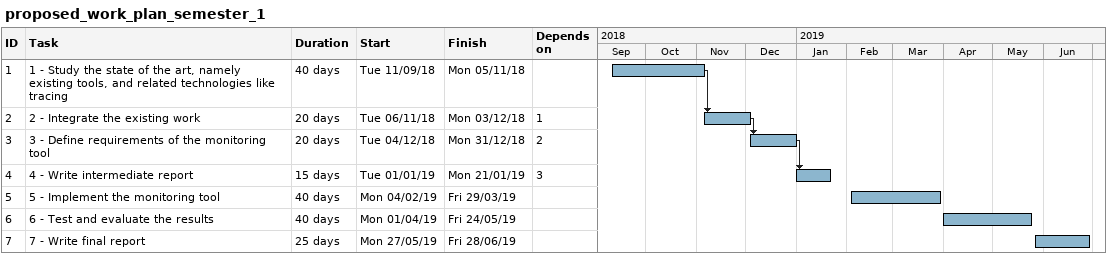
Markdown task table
proposed_work_plan_semester_1

| ID | Task | Duration | Start | Finish | Predecessors |
|---|---|---|---|---|---|
| 1 | 1 - Study the state of the art, namely existing tools, and related technologies like tracing | 40d | 2018-09-11 | 2018-11-05 |  |
| 2 | 2 - Integrate the existing work | 20d | 2018-11-06 | 2018-12-03 | 1 |
| 3 | 3 - Define requirements of the monitoring tool | 20d | 2018-12-04 | 2018-12-31 | 2 |
| 4 | 4 - Write intermediate report | 15d | 2019-01-01 | 2019-01-21 | 3 |
| 5 | 5 - Implement the monitoring tool | 40d | 2019-02-04 | 2019-03-29 |  |
| 6 | 6 - Test and evaluate the results | 40d | 2019-04-01 | 2019-05-24 |  |
| 7 | 7 - Write final report | 25d | 2019-05-27 | 2019-06-28 |  |
